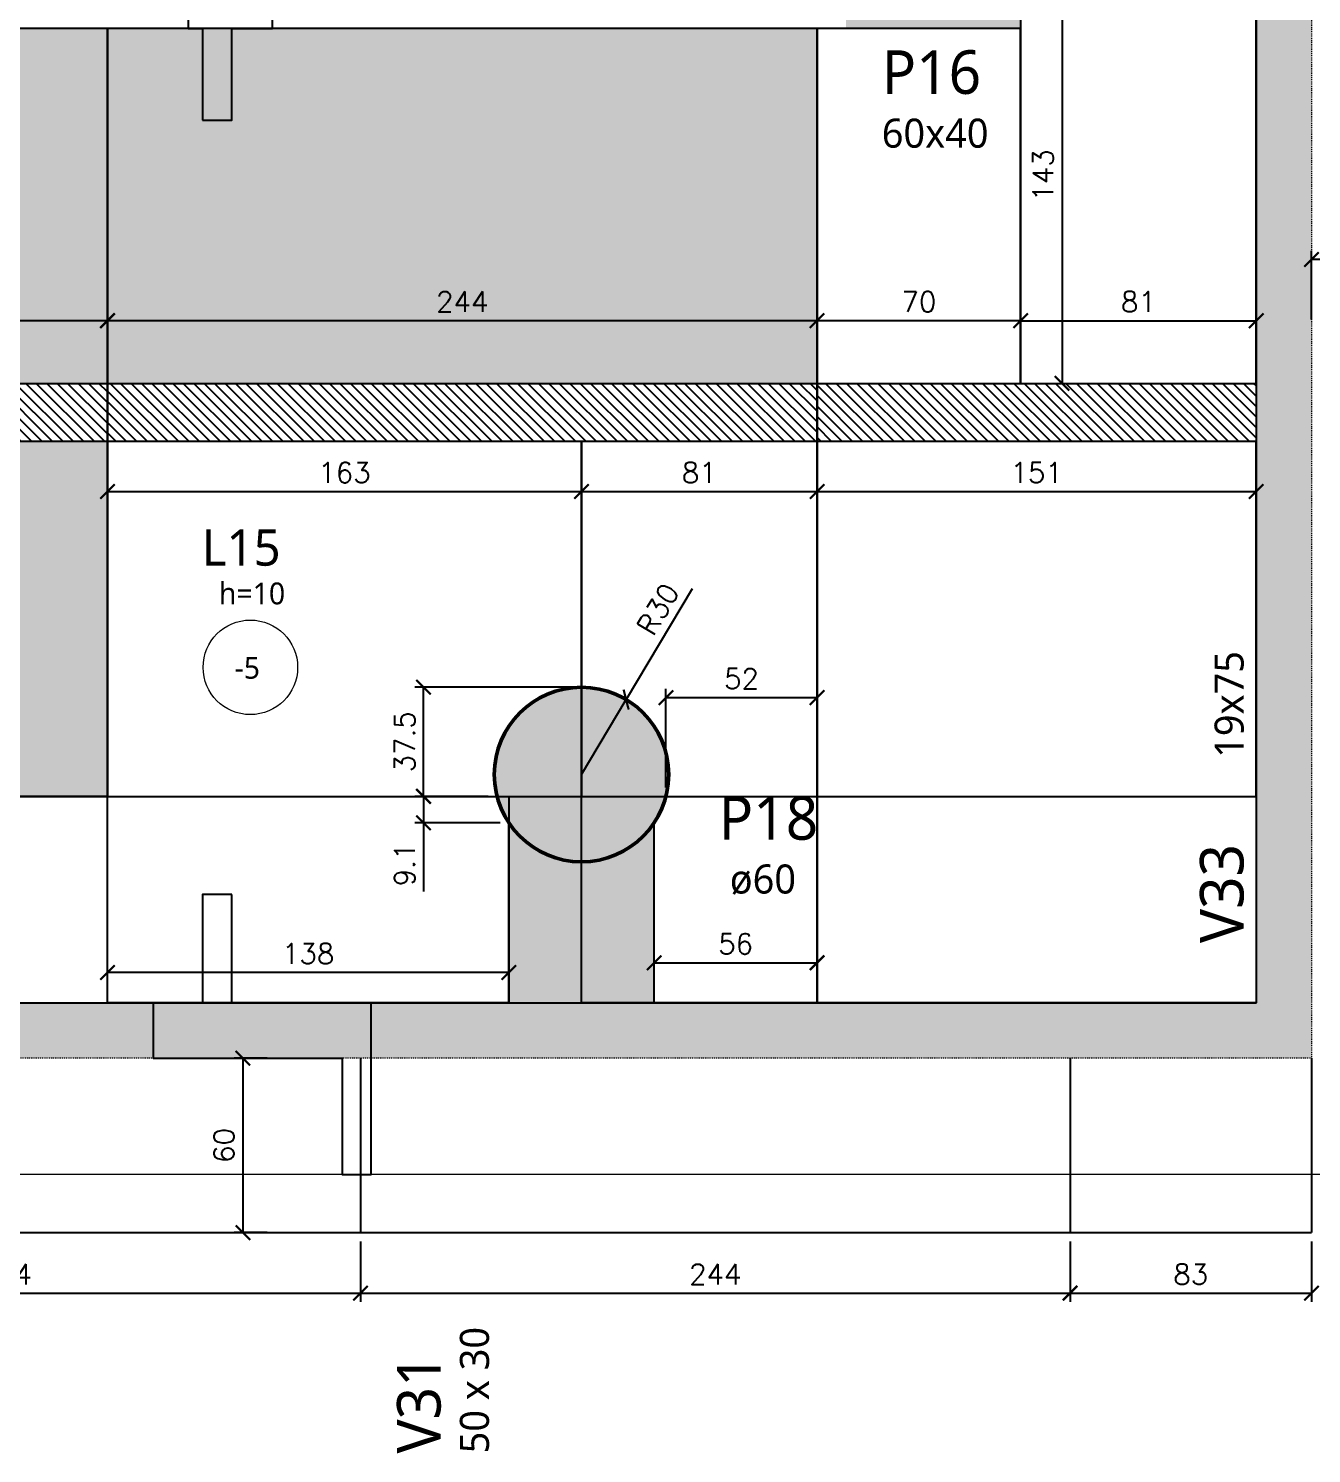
# Model space of a CAD drawing. Extents: x -29754 to -10774, y -8834 to 6017.
# Drawn here: x -21997.4 to -21556.2, y -7323.6 to -6833.6 of the extents above; entities that cross this region are included whole.
import ezdxf

# ---------------------------------------------------------------- set-up
doc = ezdxf.new("R2010")
doc.units = 0
doc.header["$PDMODE"] = 2
doc.header["$PDSIZE"] = 10
doc.linetypes.add('Aligning Line', pattern=[0.635, 0.3175, -0.3175])
doc.layers.get('0').update_dxf_attribs({"lineweight": 13})
doc.layers.get('Defpoints').update_dxf_attribs({"lineweight": 13})
doc.layers.add('A-DETL', color=7, linetype='Continuous', lineweight=18, true_color=0x00a600)
for name, color, linetype, lineweight in [('A-FLOR', 7, 'Continuous', 18), ('A-FLOR-IDEN', 7, 'Continuous', 9), ('S-BEAM', 7, 'Continuous', 18), ('S-BEAM-IDEN', 7, 'Continuous', 9), ('S-COLS', 7, 'Continuous', 18), ('S-COLS-IDEN', 7, 'Continuous', 9)]:
    doc.layers.add(name, color=color, linetype=linetype, lineweight=lineweight)
for name, color, linetype in [('Cota', 4, 'Continuous'), ('Faixa Reesc', 8, 'Continuous'), ('Hachura 122x244', 253, 'Continuous'), ('Painéis', 200, 'Continuous'), ('Reaproveitamento', 251, 'Continuous')]:
    doc.layers.add(name, color=color, linetype=linetype)
doc.styles.add('Gadugi', font='gadugi.ttf', dxfattribs={"height": 15})
doc.styles.add('Gadugi_1', font='gadugi.ttf', dxfattribs={"height": 10})
doc.styles.add('Gadugi_2', font='gadugi.ttf', dxfattribs={"height": 0.2})
doc.styles.add('Gadugi_3', font='gadugi.ttf', dxfattribs={"height": 7.5})
doc.styles.add('ROMANS', font='romans.shx')
doc.dimstyles.new('Cota Paínel', dxfattribs={"dimtxt": 7, "dimasz": 5, "dimexe": 3, "dimexo": 3, "dimgap": 3, "dimtad": 1, "dimdec": 1, "dimzin": 12, "dimdsep": 46, "dimtxsty": 'ROMANS', "dimblk": 'ARCHTICK', "dimcen": 0, "dimclrd": 4, "dimclre": 4, "dimclrt": 1, "dimadec": 1, "dimazin": 3, "dimtfac": 1, "dimtdec": 1, "dimtmove": 0, "dimatfit": 3, "dimldrblk": 'OBLIQUE', "dimfxl": 1, "dimtolj": 1, "dimtzin": 12, "dimarcsym": 0})

# ---------------------------------------------------------------- blocks, each defined once
blk = doc.blocks.new('PED_TAG_LAJE_R01 - TÍTULO_ESPESSURA_REBAIXO-2413107-PL100 - FORMA DO PAVIMENTO TIPO')
at = {"layer": 'A-FLOR-IDEN'}
blk.add_circle((-0.0458, -0.6673), 0.325, dxfattribs=at)
blk = doc.blocks.new('_ArchTick')
at = {"color": 0, "linetype": 'ByBlock', "const_width": 0.15}
blk.add_lwpolyline([(-0.5, -0.5), (0.5, 0.5)], dxfattribs=at)
blk = doc.blocks.new('*D330')
at = {"layer": 'Cota', "color": 4, "lineweight": -2, "transparency": 16777216}
for p, q in [((-22127.26, -7250.63), (-22127.26, -7271.42)), ((-21883.26, -7250.63), (-21883.26, -7271.42)), ((-22127.26, -7268.42), (-21883.26, -7268.42))]:
    blk.add_line(p, q, dxfattribs=at)
at = {"layer": 'Defpoints', "color": 0, "transparency": 16777216}
for p in [(-22127.26, -7247.63), (-21883.26, -7247.63), (-21883.26, -7268.42)]:
    blk.add_point(p, dxfattribs=at)
at = {"layer": 'Cota', "color": 4, "lineweight": -2, "transparency": 16777216, "xscale": 5, "yscale": 5, "zscale": 5, "rotation": 180}
blk.add_blockref('_ArchTick', (-22127.26, -7268.42), dxfattribs=at)
at = {"layer": 'Cota', "color": 4, "lineweight": -2, "transparency": 16777216, "xscale": 5, "yscale": 5, "zscale": 5}
blk.add_blockref('_ArchTick', (-21883.26, -7268.42), dxfattribs=at)
at = {"layer": 'Cota', "color": 1, "transparency": 16777216, "insert": (-22005.26, -7261.92), "char_height": 7, "attachment_point": 5, "style": 'ROMANS'}
blk.add_mtext('\\A1;244', dxfattribs=at)
blk = doc.blocks.new('_OBLIQUE')
at = {"color": 0, "linetype": 'ByBlock', "lineweight": -2}
for p, q in [((0, 0), (-1, 0)), ((-0.5, -0.5), (0.5, 0.5))]:
    blk.add_line(p, q, dxfattribs=at)
blk = doc.blocks.new('*D331')
at = {"layer": 'Cota', "color": 4, "lineweight": -2, "transparency": 16777216}
for p, q in [((-21883.26, -7250.63), (-21883.26, -7271.42)), ((-21639.26, -7250.63), (-21639.26, -7271.42)), ((-21883.26, -7268.42), (-21639.26, -7268.42))]:
    blk.add_line(p, q, dxfattribs=at)
at = {"layer": 'Defpoints', "color": 0, "transparency": 16777216}
for p in [(-21883.26, -7247.63), (-21639.26, -7247.63), (-21639.26, -7268.42)]:
    blk.add_point(p, dxfattribs=at)
at = {"layer": 'Cota', "color": 4, "lineweight": -2, "transparency": 16777216, "xscale": 5, "yscale": 5, "zscale": 5, "rotation": 180}
blk.add_blockref('_ArchTick', (-21883.26, -7268.42), dxfattribs=at)
at = {"layer": 'Cota', "color": 4, "lineweight": -2, "transparency": 16777216, "xscale": 5, "yscale": 5, "zscale": 5}
blk.add_blockref('_ArchTick', (-21639.26, -7268.42), dxfattribs=at)
at = {"layer": 'Cota', "color": 1, "transparency": 16777216, "insert": (-21761.26, -7261.92), "char_height": 7, "attachment_point": 5, "style": 'ROMANS'}
blk.add_mtext('\\A1;244', dxfattribs=at)
blk = doc.blocks.new('*D332')
at = {"layer": 'Cota', "color": 4, "lineweight": -2, "transparency": 16777216}
for p, q in [((-21639.26, -7250.63), (-21639.26, -7271.42)), ((-21556.26, -7250.63), (-21556.26, -7271.42)), ((-21639.26, -7268.42), (-21556.26, -7268.42))]:
    blk.add_line(p, q, dxfattribs=at)
at = {"layer": 'Defpoints', "color": 0, "transparency": 16777216}
for p in [(-21639.26, -7247.63), (-21556.26, -7247.63), (-21556.26, -7268.42)]:
    blk.add_point(p, dxfattribs=at)
at = {"layer": 'Cota', "color": 4, "lineweight": -2, "transparency": 16777216, "xscale": 5, "yscale": 5, "zscale": 5, "rotation": 180}
blk.add_blockref('_ArchTick', (-21639.26, -7268.42), dxfattribs=at)
at = {"layer": 'Cota', "color": 4, "lineweight": -2, "transparency": 16777216, "xscale": 5, "yscale": 5, "zscale": 5}
blk.add_blockref('_ArchTick', (-21556.26, -7268.42), dxfattribs=at)
at = {"layer": 'Cota', "color": 1, "transparency": 16777216, "insert": (-21597.76, -7261.92), "char_height": 7, "attachment_point": 5, "style": 'ROMANS'}
blk.add_mtext('\\A1;83', dxfattribs=at)
blk = doc.blocks.new('*D334')
at = {"layer": 'Cota', "color": 4, "lineweight": -2, "transparency": 16777216}
for p, q in [((-21915.34, -7187.63), (-21926.69, -7187.63)), ((-21923.69, -7187.63), (-21923.69, -7247.63)), ((-21915.34, -7247.63), (-21926.69, -7247.63))]:
    blk.add_line(p, q, dxfattribs=at)
at = {"layer": 'Defpoints', "color": 0, "transparency": 16777216}
for p in [(-21912.34, -7187.63), (-21923.69, -7247.63), (-21912.34, -7247.63)]:
    blk.add_point(p, dxfattribs=at)
at = {"layer": 'Cota', "color": 4, "lineweight": -2, "transparency": 16777216, "xscale": 5, "yscale": 5, "zscale": 5}
for p, rotation in [((-21923.69, -7187.63), 90), ((-21923.69, -7247.63), 270)]:
    blk.add_blockref('_ArchTick', p, dxfattribs=dict(at, rotation=rotation))
at = {"layer": 'Cota', "color": 1, "transparency": 16777216, "insert": (-21930.19, -7217.63), "char_height": 7, "attachment_point": 5, "rotation": 90, "style": 'ROMANS'}
blk.add_mtext('\\A1;60', dxfattribs=at)
blk = doc.blocks.new('*D340')
at = {"layer": 'Cota', "color": 4, "lineweight": -2, "transparency": 16777216}
for p, q in [((-21556.22, -6933.63), (-21556.22, -6910.05)), ((-21496.22, -6933.63), (-21496.22, -6910.05)), ((-21496.22, -6913.05), (-21556.22, -6913.05))]:
    blk.add_line(p, q, dxfattribs=at)
at = {"layer": 'Defpoints', "color": 0, "transparency": 16777216}
for p in [(-21556.22, -6913.05), (-21556.22, -6936.63), (-21496.22, -6936.63)]:
    blk.add_point(p, dxfattribs=at)
at = {"layer": 'Cota', "color": 4, "lineweight": -2, "transparency": 16777216, "xscale": 5, "yscale": 5, "zscale": 5, "rotation": 180}
blk.add_blockref('_ArchTick', (-21556.22, -6913.05), dxfattribs=at)
at = {"layer": 'Cota', "color": 4, "lineweight": -2, "transparency": 16777216, "xscale": 5, "yscale": 5, "zscale": 5}
blk.add_blockref('_ArchTick', (-21496.22, -6913.05), dxfattribs=at)
at = {"layer": 'Cota', "color": 1, "transparency": 16777216, "insert": (-21526.22, -6906.55), "char_height": 7, "attachment_point": 5, "style": 'ROMANS'}
blk.add_mtext('\\A1;60', dxfattribs=at)
blk = doc.blocks.new('122x244')
at = {"layer": 'Hachura 122x244'}
h = blk.add_hatch(color=256, dxfattribs=at)
h.dxf.hatch_style = 2
h.paths.add_polyline_path([(-30259.5, 9300.7), (-30015.5, 9300.7), (-30015.5, 9422.7), (-30259.5, 9422.7)])
at = {"layer": 'Painéis'}
blk.add_lwpolyline([(-30259.5, 9300.7), (-30015.5, 9300.7), (-30015.5, 9422.7), (-30259.5, 9422.7)], close=True, dxfattribs=at)
blk = doc.blocks.new('*D296')
at = {"layer": 'Cota', "color": 4, "lineweight": -2, "transparency": 16777216}
for p, q in [((-21970.26, -6978.63), (-21970.26, -6995.82)), ((-21807.26, -6978.63), (-21807.26, -6995.82)), ((-21970.26, -6992.82), (-21807.26, -6992.82))]:
    blk.add_line(p, q, dxfattribs=at)
at = {"layer": 'Defpoints', "color": 0, "transparency": 16777216}
for p in [(-21970.26, -6975.63), (-21807.26, -6975.63), (-21807.26, -6992.82)]:
    blk.add_point(p, dxfattribs=at)
at = {"layer": 'Cota', "color": 4, "lineweight": -2, "transparency": 16777216, "xscale": 5, "yscale": 5, "zscale": 5, "rotation": 180}
blk.add_blockref('_ArchTick', (-21970.26, -6992.82), dxfattribs=at)
at = {"layer": 'Cota', "color": 4, "lineweight": -2, "transparency": 16777216, "xscale": 5, "yscale": 5, "zscale": 5}
blk.add_blockref('_ArchTick', (-21807.26, -6992.82), dxfattribs=at)
at = {"layer": 'Cota', "color": 1, "transparency": 16777216, "insert": (-21888.76, -6986.32), "char_height": 7, "attachment_point": 5, "style": 'ROMANS'}
blk.add_mtext('\\A1;163', dxfattribs=at)
blk = doc.blocks.new('*D297')
at = {"layer": 'Cota', "color": 4, "lineweight": -2, "transparency": 16777216}
for p, q in [((-21807.26, -6978.63), (-21807.26, -6995.82)), ((-21726.26, -6978.63), (-21726.26, -6995.82)), ((-21807.26, -6992.82), (-21726.26, -6992.82))]:
    blk.add_line(p, q, dxfattribs=at)
at = {"layer": 'Defpoints', "color": 0, "transparency": 16777216}
for p in [(-21807.26, -6975.63), (-21726.26, -6975.63), (-21726.26, -6992.82)]:
    blk.add_point(p, dxfattribs=at)
at = {"layer": 'Cota', "color": 4, "lineweight": -2, "transparency": 16777216, "xscale": 5, "yscale": 5, "zscale": 5, "rotation": 180}
blk.add_blockref('_ArchTick', (-21807.26, -6992.82), dxfattribs=at)
at = {"layer": 'Cota', "color": 4, "lineweight": -2, "transparency": 16777216, "xscale": 5, "yscale": 5, "zscale": 5}
blk.add_blockref('_ArchTick', (-21726.26, -6992.82), dxfattribs=at)
at = {"layer": 'Cota', "color": 1, "transparency": 16777216, "insert": (-21766.76, -6986.32), "char_height": 7, "attachment_point": 5, "style": 'ROMANS'}
blk.add_mtext('\\A1;81', dxfattribs=at)
blk = doc.blocks.new('*D298')
at = {"layer": 'Cota', "color": 4, "lineweight": -2, "transparency": 16777216}
for p, q in [((-21726.26, -6978.63), (-21726.26, -6995.82)), ((-21575.26, -6978.63), (-21575.26, -6995.82)), ((-21726.26, -6992.82), (-21575.26, -6992.82))]:
    blk.add_line(p, q, dxfattribs=at)
at = {"layer": 'Defpoints', "color": 0, "transparency": 16777216}
for p in [(-21726.26, -6975.63), (-21575.26, -6975.63), (-21575.26, -6992.82)]:
    blk.add_point(p, dxfattribs=at)
at = {"layer": 'Cota', "color": 4, "lineweight": -2, "transparency": 16777216, "xscale": 5, "yscale": 5, "zscale": 5, "rotation": 180}
blk.add_blockref('_ArchTick', (-21726.26, -6992.82), dxfattribs=at)
at = {"layer": 'Cota', "color": 4, "lineweight": -2, "transparency": 16777216, "xscale": 5, "yscale": 5, "zscale": 5}
blk.add_blockref('_ArchTick', (-21575.26, -6992.82), dxfattribs=at)
at = {"layer": 'Cota', "color": 1, "transparency": 16777216, "insert": (-21650.76, -6986.32), "char_height": 7, "attachment_point": 5, "style": 'ROMANS'}
blk.add_mtext('\\A1;151', dxfattribs=at)
blk = doc.blocks.new('*D299')
at = {"layer": 'Cota', "color": 4, "lineweight": -2, "transparency": 16777216}
for p, q in [((-21810.26, -7060.13), (-21864.59, -7060.13)), ((-21861.59, -7097.63), (-21861.59, -7060.13)), ((-21839.31, -7097.63), (-21864.59, -7097.63))]:
    blk.add_line(p, q, dxfattribs=at)
at = {"layer": 'Defpoints', "color": 0, "transparency": 16777216}
for p in [(-21861.59, -7060.13), (-21807.26, -7060.13), (-21836.31, -7097.63)]:
    blk.add_point(p, dxfattribs=at)
at = {"layer": 'Cota', "color": 4, "lineweight": -2, "transparency": 16777216, "xscale": 5, "yscale": 5, "zscale": 5}
for p, rotation in [((-21861.59, -7060.13), 90), ((-21861.59, -7097.63), 270)]:
    blk.add_blockref('_ArchTick', p, dxfattribs=dict(at, rotation=rotation))
at = {"layer": 'Cota', "color": 1, "transparency": 16777216, "insert": (-21868.09, -7078.88), "char_height": 7, "attachment_point": 5, "rotation": 90, "style": 'ROMANS'}
blk.add_mtext('\\A1;37.5', dxfattribs=at)
blk = doc.blocks.new('*D300')
at = {"layer": 'Cota', "color": 4, "lineweight": -2, "transparency": 16777216}
for p, q in [((-21778.21, -7094.63), (-21778.21, -7060.67)), ((-21778.21, -7063.67), (-21726.26, -7063.67)), ((-21726.26, -7094.63), (-21726.26, -7060.67))]:
    blk.add_line(p, q, dxfattribs=at)
at = {"layer": 'Defpoints', "color": 0, "transparency": 16777216}
for p in [(-21726.26, -7063.67), (-21778.21, -7097.63), (-21726.26, -7097.63)]:
    blk.add_point(p, dxfattribs=at)
at = {"layer": 'Cota', "color": 4, "lineweight": -2, "transparency": 16777216, "xscale": 5, "yscale": 5, "zscale": 5, "rotation": 180}
blk.add_blockref('_ArchTick', (-21778.21, -7063.67), dxfattribs=at)
at = {"layer": 'Cota', "color": 4, "lineweight": -2, "transparency": 16777216, "xscale": 5, "yscale": 5, "zscale": 5}
blk.add_blockref('_ArchTick', (-21726.26, -7063.67), dxfattribs=at)
at = {"layer": 'Cota', "color": 1, "transparency": 16777216, "insert": (-21752.24, -7057.17), "char_height": 7, "attachment_point": 5, "style": 'ROMANS'}
blk.add_mtext('\\A1;52', dxfattribs=at)
blk = doc.blocks.new('*D301')
at = {"layer": 'Cota', "color": 4, "lineweight": -2, "transparency": 16777216}
for p in [(-21769.25, -7026.27), (-21807.26, -7090.13)]:
    blk.add_line(p, (-21791.92, -7064.36), dxfattribs=at)
at = {"layer": 'Defpoints', "color": 0, "transparency": 16777216}
for p in [(-21791.92, -7064.36), (-21807.26, -7090.13)]:
    blk.add_point(p, dxfattribs=at)
at = {"layer": 'Cota', "color": 4, "lineweight": -2, "transparency": 16777216, "xscale": 5, "yscale": 5, "zscale": 5, "rotation": 239.2377018583913}
blk.add_blockref('_ArchTick', (-21791.92, -7064.36), dxfattribs=at)
at = {"layer": 'Cota', "color": 1, "transparency": 16777216, "insert": (-21780.97, -7033.26), "char_height": 7, "attachment_point": 5, "rotation": 59.2377, "style": 'ROMANS'}
blk.add_mtext('\\A1;R30', dxfattribs=at)
blk = doc.blocks.new('*D302')
at = {"layer": 'Cota', "color": 4, "lineweight": -2, "transparency": 16777216}
for p, q in [((-21842.31, -7097.63), (-21864.59, -7097.63)), ((-21861.59, -7097.63), (-21861.59, -7106.72)), ((-21835.26, -7106.72), (-21864.59, -7106.72)), ((-21861.59, -7106.72), (-21861.59, -7130.38))]:
    blk.add_line(p, q, dxfattribs=at)
at = {"layer": 'Defpoints', "color": 0, "transparency": 16777216}
for p in [(-21861.59, -7097.63), (-21839.31, -7097.63), (-21832.26, -7106.72)]:
    blk.add_point(p, dxfattribs=at)
at = {"layer": 'Cota', "color": 4, "lineweight": -2, "transparency": 16777216, "xscale": 5, "yscale": 5, "zscale": 5}
for p, rotation in [((-21861.59, -7097.63), 90), ((-21861.59, -7106.72), 270)]:
    blk.add_blockref('_ArchTick', p, dxfattribs=dict(at, rotation=rotation))
at = {"layer": 'Cota', "color": 1, "transparency": 16777216, "insert": (-21868.09, -7121.05), "char_height": 7, "attachment_point": 5, "rotation": 90, "style": 'ROMANS'}
blk.add_mtext('\\A1;9.1', dxfattribs=at)
blk = doc.blocks.new('*D303')
at = {"layer": 'Cota', "color": 4, "lineweight": -2, "transparency": 16777216}
for p, q in [((-21653.26, -6812.63), (-21639.02, -6812.63)), ((-21642.02, -6812.63), (-21642.02, -6955.63)), ((-21653.26, -6955.63), (-21639.02, -6955.63))]:
    blk.add_line(p, q, dxfattribs=at)
at = {"layer": 'Defpoints', "color": 0, "transparency": 16777216}
for p in [(-21656.26, -6812.63), (-21656.26, -6955.63), (-21642.02, -6955.63)]:
    blk.add_point(p, dxfattribs=at)
at = {"layer": 'Cota', "color": 4, "lineweight": -2, "transparency": 16777216, "xscale": 5, "yscale": 5, "zscale": 5}
for p, rotation in [((-21642.02, -6812.63), 90), ((-21642.02, -6955.63), 270)]:
    blk.add_blockref('_ArchTick', p, dxfattribs=dict(at, rotation=rotation))
at = {"layer": 'Cota', "color": 1, "transparency": 16777216, "insert": (-21648.52, -6884.13), "char_height": 7, "attachment_point": 5, "rotation": 90, "style": 'ROMANS'}
blk.add_mtext('\\A1;143', dxfattribs=at)
blk = doc.blocks.new('*D304')
at = {"layer": 'Cota', "color": 4, "lineweight": -2, "transparency": 16777216}
for p, q in [((-21656.26, -6952.63), (-21656.26, -6931.09)), ((-21575.26, -6952.63), (-21575.26, -6931.09)), ((-21656.26, -6934.09), (-21575.26, -6934.09))]:
    blk.add_line(p, q, dxfattribs=at)
at = {"layer": 'Defpoints', "color": 0, "transparency": 16777216}
for p in [(-21575.26, -6934.09), (-21656.26, -6955.63), (-21575.26, -6955.63)]:
    blk.add_point(p, dxfattribs=at)
at = {"layer": 'Cota', "color": 4, "lineweight": -2, "transparency": 16777216, "xscale": 5, "yscale": 5, "zscale": 5, "rotation": 180}
blk.add_blockref('_ArchTick', (-21656.26, -6934.09), dxfattribs=at)
at = {"layer": 'Cota', "color": 4, "lineweight": -2, "transparency": 16777216, "xscale": 5, "yscale": 5, "zscale": 5}
blk.add_blockref('_ArchTick', (-21575.26, -6934.09), dxfattribs=at)
at = {"layer": 'Cota', "color": 1, "transparency": 16777216, "insert": (-21615.76, -6927.59), "char_height": 7, "attachment_point": 5, "style": 'ROMANS'}
blk.add_mtext('\\A1;81', dxfattribs=at)
blk = doc.blocks.new('*D305')
at = {"layer": 'Cota', "color": 4, "lineweight": -2, "transparency": 16777216}
for p, q in [((-21726.26, -6952.63), (-21726.26, -6931.09)), ((-21656.26, -6952.63), (-21656.26, -6931.09)), ((-21656.26, -6934.09), (-21726.26, -6934.09))]:
    blk.add_line(p, q, dxfattribs=at)
at = {"layer": 'Defpoints', "color": 0, "transparency": 16777216}
for p in [(-21726.26, -6934.09), (-21726.26, -6955.63), (-21656.26, -6955.63)]:
    blk.add_point(p, dxfattribs=at)
at = {"layer": 'Cota', "color": 4, "lineweight": -2, "transparency": 16777216, "xscale": 5, "yscale": 5, "zscale": 5, "rotation": 180}
blk.add_blockref('_ArchTick', (-21726.26, -6934.09), dxfattribs=at)
at = {"layer": 'Cota', "color": 4, "lineweight": -2, "transparency": 16777216, "xscale": 5, "yscale": 5, "zscale": 5}
blk.add_blockref('_ArchTick', (-21656.26, -6934.09), dxfattribs=at)
at = {"layer": 'Cota', "color": 1, "transparency": 16777216, "insert": (-21691.26, -6927.59), "char_height": 7, "attachment_point": 5, "style": 'ROMANS'}
blk.add_mtext('\\A1;70', dxfattribs=at)
blk = doc.blocks.new('*D310')
at = {"layer": 'Cota', "color": 4, "lineweight": -2, "transparency": 16777216}
for p, q in [((-21970.26, -6952.63), (-21970.26, -6931.09)), ((-21726.26, -6952.63), (-21726.26, -6931.09)), ((-21726.26, -6934.09), (-21970.26, -6934.09))]:
    blk.add_line(p, q, dxfattribs=at)
at = {"layer": 'Defpoints', "color": 0, "transparency": 16777216}
for p in [(-21970.26, -6934.09), (-21970.26, -6955.63), (-21726.26, -6955.63)]:
    blk.add_point(p, dxfattribs=at)
at = {"layer": 'Cota', "color": 4, "lineweight": -2, "transparency": 16777216, "xscale": 5, "yscale": 5, "zscale": 5, "rotation": 180}
blk.add_blockref('_ArchTick', (-21970.26, -6934.09), dxfattribs=at)
at = {"layer": 'Cota', "color": 4, "lineweight": -2, "transparency": 16777216, "xscale": 5, "yscale": 5, "zscale": 5}
blk.add_blockref('_ArchTick', (-21726.26, -6934.09), dxfattribs=at)
at = {"layer": 'Cota', "color": 1, "transparency": 16777216, "insert": (-21848.26, -6927.59), "char_height": 7, "attachment_point": 5, "style": 'ROMANS'}
blk.add_mtext('\\A1;244', dxfattribs=at)
blk = doc.blocks.new('*D311')
at = {"layer": 'Cota', "color": 4, "lineweight": -2, "transparency": 16777216}
for p, q in [((-22214.26, -6952.63), (-22214.26, -6931.09)), ((-21970.26, -6952.63), (-21970.26, -6931.09)), ((-21970.26, -6934.09), (-22214.26, -6934.09))]:
    blk.add_line(p, q, dxfattribs=at)
at = {"layer": 'Defpoints', "color": 0, "transparency": 16777216}
for p in [(-22214.26, -6934.09), (-22214.26, -6955.63), (-21970.26, -6955.63)]:
    blk.add_point(p, dxfattribs=at)
at = {"layer": 'Cota', "color": 4, "lineweight": -2, "transparency": 16777216, "xscale": 5, "yscale": 5, "zscale": 5, "rotation": 180}
blk.add_blockref('_ArchTick', (-22214.26, -6934.09), dxfattribs=at)
at = {"layer": 'Cota', "color": 4, "lineweight": -2, "transparency": 16777216, "xscale": 5, "yscale": 5, "zscale": 5}
blk.add_blockref('_ArchTick', (-21970.26, -6934.09), dxfattribs=at)
at = {"layer": 'Cota', "color": 1, "transparency": 16777216, "insert": (-22092.26, -6927.59), "char_height": 7, "attachment_point": 5, "style": 'ROMANS'}
blk.add_mtext('\\A1;244', dxfattribs=at)
blk = doc.blocks.new('*D313')
at = {"layer": 'Cota', "color": 4, "lineweight": -2, "transparency": 16777216}
for p, q in [((-21970.26, -7165.63), (-21970.26, -7155.2)), ((-21832.26, -7165.63), (-21832.26, -7155.2)), ((-21832.26, -7158.2), (-21970.26, -7158.2))]:
    blk.add_line(p, q, dxfattribs=at)
at = {"layer": 'Defpoints', "color": 0, "transparency": 16777216}
for p in [(-21970.26, -7158.2), (-21970.26, -7168.63), (-21832.26, -7168.63)]:
    blk.add_point(p, dxfattribs=at)
at = {"layer": 'Cota', "color": 4, "lineweight": -2, "transparency": 16777216, "xscale": 5, "yscale": 5, "zscale": 5, "rotation": 180}
blk.add_blockref('_ArchTick', (-21970.26, -7158.2), dxfattribs=at)
at = {"layer": 'Cota', "color": 4, "lineweight": -2, "transparency": 16777216, "xscale": 5, "yscale": 5, "zscale": 5}
blk.add_blockref('_ArchTick', (-21832.26, -7158.2), dxfattribs=at)
at = {"layer": 'Cota', "color": 1, "transparency": 16777216, "insert": (-21901.26, -7151.7), "char_height": 7, "attachment_point": 5, "style": 'ROMANS'}
blk.add_mtext('\\A1;138', dxfattribs=at)
blk = doc.blocks.new('*D314')
at = {"layer": 'Cota', "color": 4, "lineweight": -2, "transparency": 16777216}
for p, q in [((-21782.26, -7165.63), (-21782.26, -7151.84)), ((-21726.26, -7165.63), (-21726.26, -7151.84)), ((-21782.26, -7154.84), (-21726.26, -7154.84))]:
    blk.add_line(p, q, dxfattribs=at)
at = {"layer": 'Defpoints', "color": 0, "transparency": 16777216}
for p in [(-21726.26, -7154.84), (-21782.26, -7168.63), (-21726.26, -7168.63)]:
    blk.add_point(p, dxfattribs=at)
at = {"layer": 'Cota', "color": 4, "lineweight": -2, "transparency": 16777216, "xscale": 5, "yscale": 5, "zscale": 5, "rotation": 180}
blk.add_blockref('_ArchTick', (-21782.26, -7154.84), dxfattribs=at)
at = {"layer": 'Cota', "color": 4, "lineweight": -2, "transparency": 16777216, "xscale": 5, "yscale": 5, "zscale": 5}
blk.add_blockref('_ArchTick', (-21726.26, -7154.84), dxfattribs=at)
at = {"layer": 'Cota', "color": 1, "transparency": 16777216, "insert": (-21754.26, -7148.34), "char_height": 7, "attachment_point": 5, "style": 'ROMANS'}
blk.add_mtext('\\A1;56', dxfattribs=at)

msp = doc.modelspace()

# ---------------------------------------------------------------- hatches: boundary and pattern name
at = {"layer": 'Faixa Reesc'}
h = msp.add_hatch(dxfattribs=at)
h.set_pattern_fill('ANSI31', color=256, scale=0.8, angle=90)
h.set_pattern_definition([(135, (7328.2974, -10649.0406), (-1.79605122, -1.79605122), [])])
h.paths.add_polyline_path([(-22214.26, -6955.63), (-21970.26, -6955.63), (-21970.26, -6975.63), (-22214.26, -6975.63)])
h = msp.add_hatch(dxfattribs=at)
h.set_pattern_fill('ANSI31', color=256, scale=0.8, angle=90)
h.set_pattern_definition([(135, (7084.2974, -10649.0406), (-1.79605122, -1.79605122), [])])
h.paths.add_polyline_path([(-21970.26, -6955.63), (-21726.26, -6955.63), (-21726.26, -6975.63), (-21970.26, -6975.63)])
h = msp.add_hatch(dxfattribs=at)
h.set_pattern_fill('ANSI31', color=256, scale=0.8, angle=90)
h.set_pattern_definition([(135, (6898.4582, -669.3456), (-1.79605122, -1.79605122), [])])
h.paths.add_polyline_path([(-21726.26, -6955.63), (-21656.26, -6955.63), (-21575.26, -6955.63), (-21575.26, -6975.63), (-21726.26, -6975.63)])
at = {"layer": 'Reaproveitamento'}
h = msp.add_hatch(dxfattribs=at)
h.set_pattern_fill('ANSI31', color=256)
h.set_pattern_definition([(45, (6898.4582, -669.3456), (-2.24506403, 2.24506403), [])])
h.paths.add_polyline_path([(-21726.26, -6955.63), (-21656.26, -6955.63), (-21575.26, -6955.63), (-21575.26, -6975.63), (-21726.26, -6975.63)], flags=17)
h.paths.add_polyline_path([(-21726.26, -6955.63), (-21575.26, -6955.63), (-21575.26, -6975.63), (-21726.26, -6975.63)])
at = {"layer": 'S-BEAM', "true_color": 0xccffcc}
for points in [[(-21556.26, -7168.63), (-21556.26, -6497.63), (-21575.26, -6497.63), (-21575.26, -7168.63)], [(-21556.26, -7187.63), (-21556.26, -7168.63), (-22458.26, -7168.63), (-22458.26, -7187.63), (-21612.54, -7187.63)]]:
    msp.add_hatch(color=254, dxfattribs=at).paths.add_polyline_path(points, flags=0)
at = {"layer": 'S-BEAM', "true_color": 0xd9d9d9}
msp.add_hatch(color=254, dxfattribs=at).paths.add_polyline_path([(-21782.26, -7168.63), (-21782.32, -7106.8), (-21786.05, -7111.35), (-21790.59, -7115.08), (-21795.78, -7117.85), (-21801.41, -7119.56), (-21807.26, -7120.13), (-21813.13, -7119.55), (-21818.78, -7117.84), (-21823.98, -7115.04), (-21828.53, -7111.29), (-21832.26, -7106.8), (-21832.26, -7168.63)], flags=0)
at = {"layer": 'S-COLS', "true_color": 0x808080}
for points in [[(-21716.26, -6833.63), (-21656.26, -6833.63), (-21656.26, -6793.63), (-21716.26, -6793.63)], [(-21807.26, -7120.13), (-21801.41, -7119.56), (-21795.78, -7117.85), (-21790.59, -7115.08), (-21786.05, -7111.35), (-21782.32, -7106.8), (-21779.54, -7101.62), (-21777.84, -7095.99), (-21777.26, -7090.13), (-21777.84, -7084.28), (-21779.54, -7078.65), (-21782.32, -7073.47), (-21786.05, -7068.92), (-21790.59, -7065.19), (-21795.78, -7062.42), (-21801.41, -7060.71), (-21807.26, -7060.13), (-21813.11, -7060.71), (-21818.74, -7062.42), (-21823.93, -7065.19), (-21828.47, -7068.92), (-21832.21, -7073.47), (-21834.98, -7078.65), (-21836.68, -7084.28), (-21837.26, -7090.13), (-21836.68, -7095.99), (-21834.98, -7101.62), (-21832.21, -7106.8), (-21828.47, -7111.35), (-21823.93, -7115.08), (-21818.74, -7117.85), (-21813.11, -7119.56)]]:
    msp.add_hatch(color=8, dxfattribs=at).paths.add_polyline_path(points, flags=0)

# ---------------------------------------------------------------- linework, layer by layer
at = {"layer": 'A-DETL', "color": 7, "linetype": 'Aligning Line'}
for p, q in [((-21556.26, -6322.63), (-21556.26, -7187.63)), ((-21556.26, -7187.63), (-23835.26, -7187.63))]:
    msp.add_line(p, q, dxfattribs=at)
at = {"layer": 'A-FLOR'}
msp.add_line((-21516.26, -7227.63), (-23875.26, -7227.63), dxfattribs=at)
at = {"layer": 'Cota'}
for points in [[(-21937.53, -6865.11), (-21927.53, -6865.11), (-21927.53, -6833.63), (-21913.53, -6833.63), (-21913.53, -6793.63), (-21928.53, -6793.63), (-21928.53, -6757.25), (-21942.53, -6757.25), (-21942.53, -6833.63), (-21937.53, -6833.63), (-21937.53, -6865.11)], [(-21927.53, -7131.42), (-21937.53, -7131.42), (-21937.53, -7168.63), (-21954.53, -7168.63), (-21954.53, -7187.63), (-21889.53, -7187.63), (-21889.53, -7227.63), (-21879.53, -7227.63), (-21879.53, -7168.63), (-21927.53, -7168.63), (-21927.53, -7131.42)]]:
    msp.add_lwpolyline(points, dxfattribs=at)
at = {"layer": 'Painéis'}
for p, q in [((-21883.26, -7187.63), (-21883.26, -7247.63)), ((-21639.26, -7187.63), (-21639.26, -7247.63)), ((-21556.26, -7187.63), (-21556.26, -7247.63)), ((-23835.26, -7247.63), (-21556.22, -7247.63))]:
    msp.add_line(p, q, dxfattribs=at)
for points in [[(-21656.26, -6955.63), (-21575.26, -6955.63), (-21575.26, -6812.63), (-21656.26, -6812.63)], [(-21656.26, -6833.63), (-21726.26, -6833.63), (-21726.26, -6955.63), (-21656.26, -6955.63)], [(-21970.26, -6975.63), (-22214.26, -6975.63), (-22214.26, -6955.63), (-21970.26, -6955.63)], [(-21726.26, -6975.63), (-21970.26, -6975.63), (-21970.26, -6955.63), (-21726.26, -6955.63)], [(-21575.26, -6975.63), (-21726.26, -6975.63), (-21726.26, -6955.63), (-21575.26, -6955.63)], [(-21970.26, -7097.63), (-21807.26, -7097.63), (-21807.26, -6975.63), (-21970.26, -6975.63)], [(-21726.26, -6975.63), (-21807.26, -6975.63), (-21807.26, -7097.63), (-21726.26, -7097.63)], [(-21726.26, -7097.63), (-21575.26, -7097.63), (-21575.26, -6975.63), (-21726.26, -6975.63)], [(-21970.26, -7097.63), (-22214.26, -7097.63), (-22214.26, -7168.63), (-21970.26, -7168.63)], [(-21832.26, -7168.63), (-21970.26, -7168.63), (-21970.26, -7097.63), (-21832.26, -7097.63)], [(-21726.26, -7168.63), (-21807.26, -7168.63), (-21807.26, -7097.63), (-21726.26, -7097.63)], [(-21726.26, -7097.63), (-21575.26, -7097.63), (-21575.26, -7168.63), (-21726.26, -7168.63)]]:
    msp.add_lwpolyline(points, close=True, dxfattribs=at)
at = {"layer": 'S-BEAM', "lineweight": 25}
for p, q in [((-21575.26, -6497.63), (-21575.26, -7168.63)), ((-21832.26, -7168.63), (-21832.26, -7106.72)), ((-21782.26, -7168.63), (-21782.26, -7106.72)), ((-22458.26, -7168.63), (-21575.26, -7168.63))]:
    msp.add_line(p, q, dxfattribs=at)
for start, end in [(223.0495, 224.8458), (315.1542, 316.9505), (235.3935, 236.1344), (303.8656, 304.6065)]:
    msp.add_arc((-21807.26, -7090.13), 30, start, end, dxfattribs=at)
at = {"layer": 'S-COLS', "lineweight": 50}
for start, end in [(0, 180), (180, 0)]:
    msp.add_arc((-21807.26, -7090.13), 30, start, end, dxfattribs=at)

# ---------------------------------------------------------------- block references
at = {"layer": 'A-FLOR-IDEN', "xscale": 49.99999999999998, "yscale": 49.99999999999998, "zscale": 49.99999999999998}
msp.add_blockref('PED_TAG_LAJE_R01 - TÍTULO_ESPESSURA_REBAIXO-2413107-PL100 - FORMA DO PAVIMENTO TIPO', (-21918.83, -7019.91), dxfattribs=at)
at = {"layer": 'Reaproveitamento'}
for p in [(8045.24, -16256.33), (8289.24, -16256.33), (8045.24, -16398.33)]:
    msp.add_blockref('122x244', p, dxfattribs=at)

# ---------------------------------------------------------------- texts
at = {"layer": 'A-FLOR-IDEN', "attachment_point": 1}
for s, insert, char_height, width, style in [('L15', (-21937.86, -7005.82), 12.5, 33.27, 'Gadugi_3'), ('h=10', (-21931.96, -7024.11), 7.5, 29.6624, 'Gadugi_2'), ('-5', (-21926.55, -7049.67), 7.5, 12.0253, 'Gadugi_2')]:
    msp.add_mtext(s, dxfattribs=dict(at, insert=insert, char_height=char_height, width=width, style=style))
at = {"layer": 'S-BEAM-IDEN', "attachment_point": 1, "rotation": 90}
for s, insert, char_height, width, style in [('19x75', (-21589.58, -7084.37), 10, 44.8945, 'Gadugi'), ('V33', (-21594.61, -7148.07), 15, 44.0928, 'Gadugi_1'), ('50 x 30', (-21849.08, -7323.51), 10, 54.5147, 'Gadugi'), ('V31', (-21870.71, -7323.56), 15, 44.0928, 'Gadugi_1')]:
    msp.add_mtext(s, dxfattribs=dict(at, insert=insert, char_height=char_height, width=width, style=style))
at = {"layer": 'S-COLS-IDEN', "attachment_point": 1}
for s, insert, char_height, width, style in [('P16', (-21704, -6841.13), 15, 42.4894, 'Gadugi_1'), ('60x40', (-21704, -6864.62), 10, 44.8945, 'Gadugi'), ('P18', (-21760.03, -7097.56), 15, 42.4894, 'Gadugi_1'), ('ø60', (-21756.28, -7121.05), 10, 28.4599, 'Gadugi')]:
    msp.add_mtext(s, dxfattribs=dict(at, insert=insert, char_height=char_height, width=width, style=style))

# ---------------------------------------------------------------- dimensions: what is measured, and where the dimension line sits
at = {"layer": 'Cota'}
for base, p1, p2, angle, override, picture, middle in [((-21642.02, -6955.63), (-21656.26, -6812.63), (-21656.26, -6955.63), 90, {"dimarcsym": 2}, '*D303', (-21648.52, -6884.13)), ((-22214.26, -6934.09), (-21970.26, -6955.63), (-22214.26, -6955.63), 180, {"dimtmove": 1, "dimarcsym": 2}, '*D311', (-22092.26, -6927.59)), ((-21970.26, -6934.09), (-21726.26, -6955.63), (-21970.26, -6955.63), 180, {"dimarcsym": 2}, '*D310', (-21848.26, -6927.59)), ((-21726.26, -6934.09), (-21656.26, -6955.63), (-21726.26, -6955.63), 180, {"dimarcsym": 2}, '*D305', (-21691.26, -6927.59)), ((-21575.26, -6934.09), (-21656.26, -6955.63), (-21575.26, -6955.63), 180, {"dimarcsym": 2}, '*D304', (-21615.76, -6927.59)), ((-21807.26, -6992.82), (-21970.26, -6975.63), (-21807.26, -6975.63), 180, {"dimarcsym": 2}, '*D296', (-21888.76, -6986.32)), ((-21726.26, -6992.82), (-21807.26, -6975.63), (-21726.26, -6975.63), 180, {"dimtmove": 1, "dimarcsym": 2}, '*D297', (-21766.76, -6986.32)), ((-21575.26, -6992.82), (-21726.26, -6975.63), (-21575.26, -6975.63), 180, {"dimtmove": 1, "dimarcsym": 2}, '*D298', (-21650.76, -6986.32)), ((-21726.2612, -7063.6667), (-21778.2138, -7097.6345), (-21726.2612, -7097.6345), 180, {"dimarcsym": 2}, '*D300', (-21752.2375, -7057.1667)), ((-21861.59, -7060.13), (-21836.31, -7097.63), (-21807.26, -7060.13), 90, {"dimarcsym": 2}, '*D299', (-21868.09, -7078.88)), ((-21970.26, -7158.2), (-21832.26, -7168.63), (-21970.26, -7168.63), 180, {"dimarcsym": 2}, '*D313', (-21901.26, -7151.7)), ((-21726.26, -7154.84), (-21782.26, -7168.63), (-21726.26, -7168.63), 180, {"dimarcsym": 2}, '*D314', (-21754.26, -7148.34)), ((-21923.69, -7247.63), (-21912.34, -7187.63), (-21912.34, -7247.63), 90, {"dimarcsym": 2}, '*D334', (-21930.19, -7217.63))]:
    dim = msp.add_linear_dim(base=base, p1=p1, p2=p2, angle=angle, dimstyle='Cota Paínel', override=override, dxfattribs=at)
    dim.commit()
    dim.dimension.update_dxf_attribs({"geometry": picture, "text_midpoint": middle})
dim = msp.add_linear_dim(base=(-21556.22, -6913.05), p1=(-21496.22, -6936.63), p2=(-21556.22, -6936.63), dimstyle='Cota Paínel', dxfattribs=at)
dim.commit()
dim.dimension.update_dxf_attribs({"geometry": '*D340', "text_midpoint": (-21526.22, -6906.55)})
dim = msp.add_radius_dim(center=(-21807.26, -7090.13), mpoint=(-21791.92, -7064.36), dimstyle='Cota Paínel', override={"dimarcsym": 2}, dxfattribs=at)
dim.commit()
dim.dimension.update_dxf_attribs({"geometry": '*D301', "text_midpoint": (-21775.39, -7036.59), "dimtype": 164})
dim = msp.add_linear_dim(base=(-21861.59, -7097.63), p1=(-21832.26, -7106.72), p2=(-21839.31, -7097.63), angle=90, dimstyle='Cota Paínel', override={"dimarcsym": 2}, dxfattribs=at)
dim.commit()
dim.dimension.update_dxf_attribs({"geometry": '*D302', "text_midpoint": (-21861.59, -7121.05), "dimtype": 160})
for base, p1, p2, picture, middle in [((-21883.26, -7268.42), (-22127.26, -7247.63), (-21883.26, -7247.63), '*D330', (-22005.26, -7261.92)), ((-21639.26, -7268.42), (-21883.26, -7247.63), (-21639.26, -7247.63), '*D331', (-21761.26, -7261.92)), ((-21556.26, -7268.42), (-21639.26, -7247.63), (-21556.26, -7247.63), '*D332', (-21597.76, -7261.92))]:
    dim = msp.add_linear_dim(base=base, p1=p1, p2=p2, dimstyle='Cota Paínel', override={"dimtmove": 1, "dimarcsym": 2}, dxfattribs=at)
    dim.commit()
    dim.dimension.update_dxf_attribs({"geometry": picture, "text_midpoint": middle})

doc.saveas('drawing.dxf')
